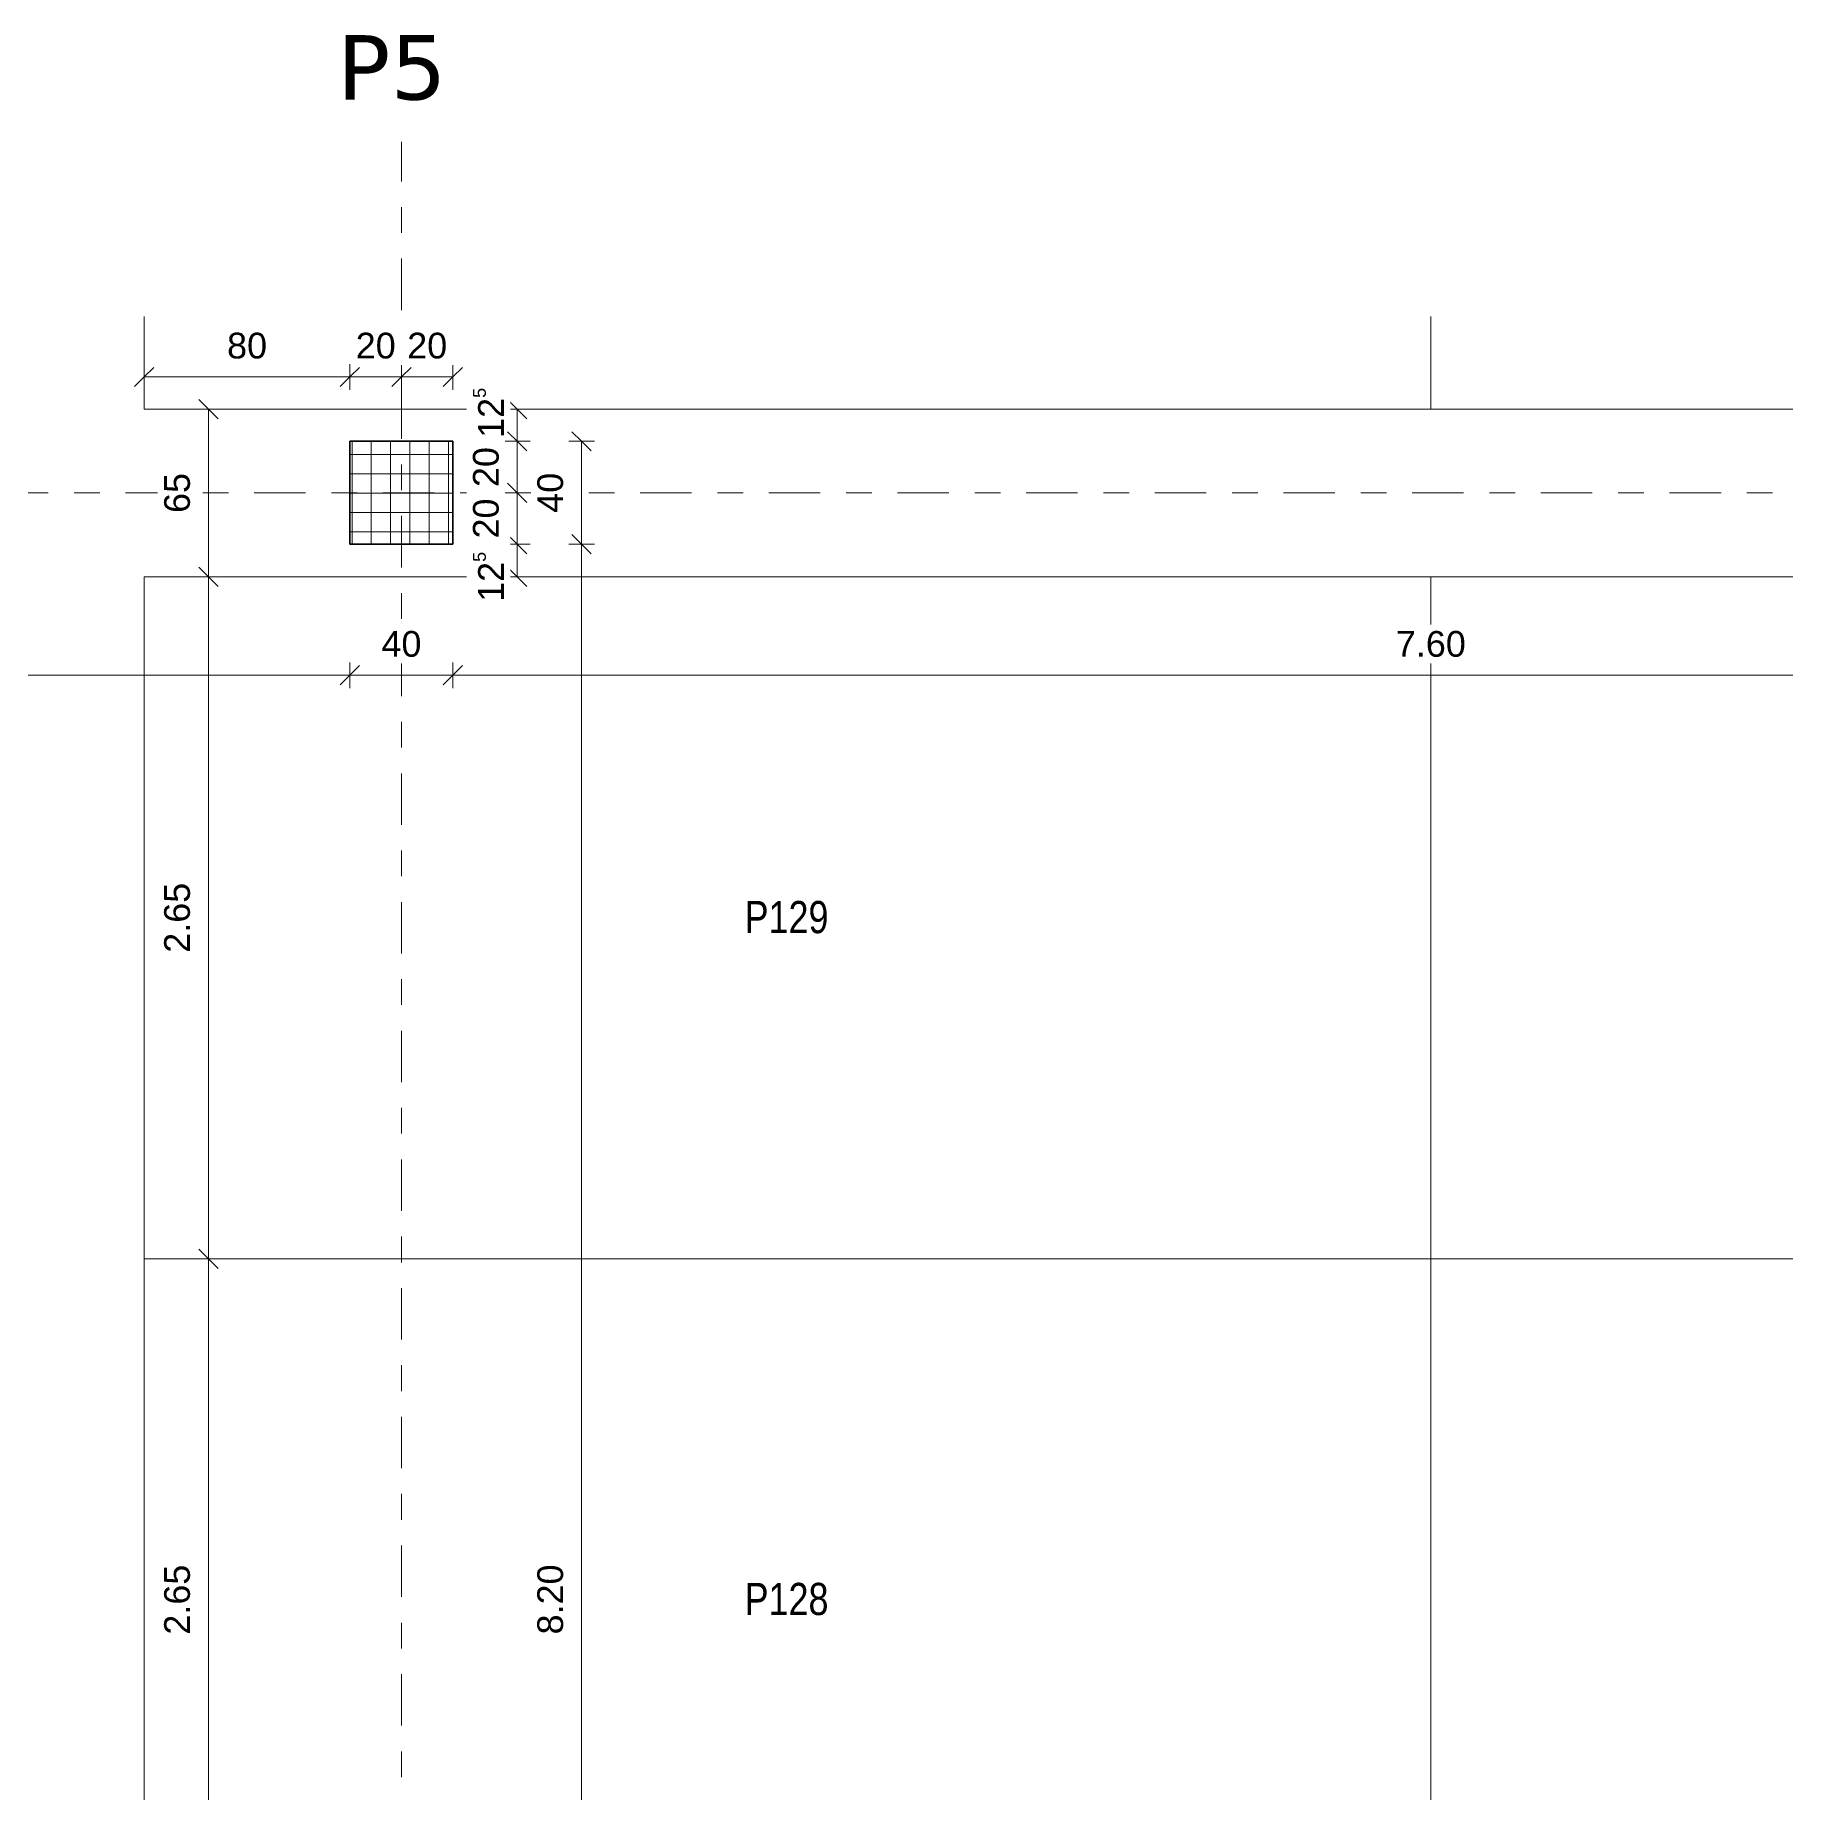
# Model space of a CAD drawing. Header units: metres. Extents: x -85.4 to -16.9, y -21.5 to 5.8.
# Drawn here: x -53.13 to -46.33, y -1.07 to 5.75 of the extents above; entities that cross this region are included whole.
import ezdxf

# ---------------------------------------------------------------- set-up
doc = ezdxf.new("R2010")
doc.units = ezdxf.units.M
doc.linetypes.add('_Rasterlinie_', pattern=[0.375, 0.2, -0.05, 0.075, -0.05])
for name, color, linetype, lineweight in [('A-____-____-DIMS', 7, 'Continuous', 5), ('A-____-____-DIMS-50', 7, 'Continuous', 5), ('C-PRKG-____-IDEN', 7, 'Continuous', 5), ('C-PRKG-____-OTLN', 7, 'Continuous', 9), ('S-COLS-____-MCUT', 7, 'Continuous', 35), ('S-COLS-____-OTLN', 7, 'Continuous', 9), ('S-GRID-____-OTLN', 7, 'Continuous', 5)]:
    doc.layers.add(name, color=color, linetype=linetype, lineweight=lineweight)
doc.layers.add('S-GRID-____-IDEN', color=7, linetype='Continuous', lineweight=9, true_color=0x5555aa)
doc.styles.add('Arial_2', font='arial.ttf', dxfattribs={"height": 0.1})
doc.styles.add('Arial_3', font='arial.ttf', dxfattribs={"width": 0.8, "height": 0.125})
doc.styles.add('Verdana_B', font='verdana.ttf', dxfattribs={"height": 0.25})
doc.dimstyles.new('SUB_Rohbau_fein', dxfattribs={"dimscale": 0.3048, "dimtxt": 0.102026, "dimasz": 0.246063, "dimexe": 0.164042, "dimexo": 0.0625, "dimgap": 0.123031, "dimtad": 1, "dimdec": 1, "dimlfac": 100, "dimrnd": 0.5, "dimdsep": 46, "dimtxsty": 'Arial_2', "dimblk1": 'OBLIQUE', "dimblk2": 'OBLIQUE', "dimsah": 1, "dimcen": 0.09, "dimazin": 0, "dimtfac": 1, "dimtdec": 4, "dimtix": 1, "dimtmove": 0, "dimatfit": 3, "dimfxl": 0.164042, "dimfxlon": 1, "dimtvp": 1, "dimtfill": 1, "dimtolj": 1, "dimtzin": 0, "dimarcsym": 2})
doc.dimstyles.new('SUB_Rohbau_fein_1', dxfattribs={"dimscale": 0.3048, "dimtxt": 0.102026, "dimasz": 0.246063, "dimexe": 0.164042, "dimexo": 0.0625, "dimgap": 0.123031, "dimtad": 1, "dimrnd": 0.005, "dimzin": 0, "dimdsep": 46, "dimtxsty": 'Arial_2', "dimblk1": 'OBLIQUE', "dimblk2": 'OBLIQUE', "dimsah": 1, "dimcen": 0.09, "dimazin": 0, "dimtfac": 1, "dimtdec": 4, "dimtix": 1, "dimtmove": 0, "dimatfit": 3, "dimfxl": 0.164042, "dimfxlon": 1, "dimtvp": 1, "dimtfill": 1, "dimtolj": 1, "dimtzin": 0, "dimarcsym": 2})
doc.dimstyles.new('SUB_Rohbau_fein_3', dxfattribs={"dimscale": 0.3048, "dimtxt": 0.102026, "dimasz": 0.246063, "dimexe": 0.164042, "dimexo": 0.0625, "dimgap": 0.123031, "dimtad": 1, "dimdec": 1, "dimlfac": 100, "dimrnd": 0.5, "dimdsep": 46, "dimtxsty": 'Arial_2', "dimblk1": 'OBLIQUE', "dimblk2": 'OBLIQUE', "dimsah": 1, "dimcen": 0.09, "dimazin": 0, "dimtfac": 1, "dimtdec": 4, "dimtix": 1, "dimtmove": 2, "dimatfit": 3, "dimfxl": 0.164042, "dimfxlon": 1, "dimtvp": 1, "dimtfill": 1, "dimtolj": 1, "dimtzin": 0, "dimarcsym": 2})

# ---------------------------------------------------------------- blocks, each defined once
blk = doc.blocks.new('PP_Parkplatz - 2650 x 5000-V8--01_UG_OK_FFB_AF_lu')
at = {"layer": 'C-PRKG-____-OTLN', "color": 253, "true_color": 0x999999}
for p, q in [((-47.708, 4.6615), (-47.708, 4.3016)), ((-47.708, 4.6615), (-47.708, 4.3015)), ((-47.708, 4.3016), (-47.708, 4.6615)), ((-42.708, 4.6615), (-42.708, 4.3016)), ((-42.708, 4.3015), (-42.708, 4.6615)), ((-42.708, 4.6615), (-42.708, 4.3016)), ((-42.708, 4.3016), (-47.708, 4.3016)), ((-42.708, 4.3016), (-47.708, 4.3016)), ((-47.708, 4.3015), (-47.708, 4.3016)), ((-47.708, 4.3015), (-42.708, 4.3015)), ((-42.708, 4.3015), (-42.708, 4.3016))]:
    blk.add_line(p, q, dxfattribs=at)
blk = doc.blocks.new('PP_Parkplatz - 2650 x 5000-V9--01_UG_OK_FFB_AF_lu')
at = {"layer": 'C-PRKG-____-OTLN', "color": 253, "true_color": 0x999999}
for p, q in [((-47.708, -1.649), (-47.708, -4.2984)), ((-42.708, -1.649), (-47.708, -1.649)), ((-42.708, -1.649), (-47.708, -1.649)), ((-47.708, -1.649), (-47.708, -4.2984)), ((-47.708, -4.2984), (-47.708, -1.649)), ((-47.708, -1.649), (-42.708, -1.649)), ((-47.708, -1.649), (-47.708, -1.649)), ((-42.708, -1.649), (-42.708, -4.2984)), ((-42.708, -4.2984), (-42.708, -1.649)), ((-42.708, -1.649), (-42.708, -4.2984)), ((-42.708, -1.649), (-42.708, -1.649)), ((-42.708, -4.2984), (-47.708, -4.2984)), ((-47.708, -4.2984), (-42.708, -4.2984)), ((-42.708, -4.2984), (-47.708, -4.2984)), ((-47.708, -4.2984), (-47.708, -4.2984)), ((-42.708, -4.2984), (-42.708, -4.2984))]:
    blk.add_line(p, q, dxfattribs=at)
blk = doc.blocks.new('DIMBLOCK95--01_UG_OK_FFB_AF_lu')
at = {"layer": 'A-____-____-DIMS-50'}
for p, q in [((-51.258, 4.3016), (-51.2955, 4.3391)), ((-51.258, 4.3016), (-51.308, 4.3016)), ((-51.258, 4.3016), (-51.258, 4.1766)), ((-51.258, 4.3016), (-51.2205, 4.2641)), ((-51.258, 4.3016), (-51.208, 4.3016)), ((-51.258, 4.1766), (-51.308, 4.1766)), ((-51.258, 4.1766), (-51.2955, 4.2141)), ((-51.258, 4.1766), (-51.2205, 4.1391)), ((-51.258, 4.1766), (-51.208, 4.1766))]:
    blk.add_line(p, q, dxfattribs=at)
at = {"layer": 'A-____-____-DIMS-50', "color": 0, "insert": (-51.43, 4.1899), "char_height": 0.1, "width": 0.248525, "attachment_point": 1, "rotation": 90, "line_spacing_factor": 0.941778, "style": 'Arial_2', "bg_fill": 3, "box_fill_scale": 1.25, "bg_fill_color": 256, "bg_fill_true_color": 13158600, "bg_fill_transparency": 0}
blk.add_mtext('12\\A2\\H0.5x;\\S5^  ;\\H2x;', dxfattribs=at)
blk = doc.blocks.new('_Oblique')
at = {"color": 0, "linetype": 'ByBlock', "lineweight": -2}
blk.add_line((-0.5, -0.5), (0.5, 0.5), dxfattribs=at)
blk = doc.blocks.new('DIMBLOCK96--01_UG_OK_FFB_AF_lu')
at = {"layer": 'A-____-____-DIMS-50'}
for p, q in [((-51.258, 4.1766), (-51.308, 4.1766)), ((-51.258, 4.1766), (-51.2955, 4.2141)), ((-51.258, 4.1766), (-51.258, 3.9766)), ((-51.258, 4.1766), (-51.2205, 4.1391)), ((-51.258, 4.1766), (-51.208, 4.1766)), ((-51.258, 3.9766), (-51.308, 3.9766)), ((-51.258, 3.9766), (-51.2955, 4.0141)), ((-51.258, 3.9766), (-51.2205, 3.9391)), ((-51.258, 3.9766), (-51.208, 3.9766))]:
    blk.add_line(p, q, dxfattribs=at)
at = {"layer": 'A-____-____-DIMS-50', "color": 0, "insert": (-51.43, 3.999), "char_height": 0.1, "width": 0.186088, "attachment_point": 1, "rotation": 90, "line_spacing_factor": 0.941778, "style": 'Arial_2', "bg_fill": 3, "box_fill_scale": 1.25, "bg_fill_color": 256, "bg_fill_true_color": 13158600, "bg_fill_transparency": 0}
blk.add_mtext('20', dxfattribs=at)
blk = doc.blocks.new('DIMBLOCK97--01_UG_OK_FFB_AF_lu')
at = {"layer": 'A-____-____-DIMS-50'}
for p, q in [((-51.258, 3.9766), (-51.308, 3.9766)), ((-51.258, 3.9766), (-51.2955, 4.0141)), ((-51.258, 3.9766), (-51.258, 3.7766)), ((-51.258, 3.9766), (-51.2205, 3.9391)), ((-51.258, 3.9766), (-51.208, 3.9766)), ((-51.258, 3.7766), (-51.308, 3.7766)), ((-51.258, 3.7766), (-51.2955, 3.8141)), ((-51.258, 3.7766), (-51.2205, 3.7391)), ((-51.258, 3.7766), (-51.208, 3.7766))]:
    blk.add_line(p, q, dxfattribs=at)
at = {"layer": 'A-____-____-DIMS-50', "color": 0, "insert": (-51.43, 3.799), "char_height": 0.1, "width": 0.186088, "attachment_point": 1, "rotation": 90, "line_spacing_factor": 0.941778, "style": 'Arial_2', "bg_fill": 3, "box_fill_scale": 1.25, "bg_fill_color": 256, "bg_fill_true_color": 13158600, "bg_fill_transparency": 0}
blk.add_mtext('20', dxfattribs=at)
blk = doc.blocks.new('DIMBLOCK98--01_UG_OK_FFB_AF_lu')
at = {"layer": 'A-____-____-DIMS-50'}
for p, q in [((-51.258, 3.7766), (-51.308, 3.7766)), ((-51.258, 3.7766), (-51.2955, 3.8141)), ((-51.258, 3.7766), (-51.258, 3.6499)), ((-51.258, 3.7766), (-51.2205, 3.7391)), ((-51.258, 3.7766), (-51.208, 3.7766)), ((-51.258, 3.6499), (-51.308, 3.6499)), ((-51.258, 3.6499), (-51.2955, 3.6874)), ((-51.258, 3.6499), (-51.2205, 3.6124)), ((-51.258, 3.6499), (-51.208, 3.6499))]:
    blk.add_line(p, q, dxfattribs=at)
at = {"layer": 'A-____-____-DIMS-50', "color": 0, "insert": (-51.43, 3.5527), "char_height": 0.1, "width": 0.248525, "attachment_point": 1, "rotation": 90, "line_spacing_factor": 0.941778, "style": 'Arial_2', "bg_fill": 3, "box_fill_scale": 1.25, "bg_fill_color": 256, "bg_fill_true_color": 13158600, "bg_fill_transparency": 0}
blk.add_mtext('12\\A2\\H0.5x;\\S5^  ;\\H2x;', dxfattribs=at)
blk = doc.blocks.new('DIMBLOCK99--01_UG_OK_FFB_AF_lu')
at = {"layer": 'A-____-____-DIMS-50'}
for p, q in [((-51.708, 4.4266), (-51.708, 4.4766)), ((-51.708, 4.4266), (-51.6705, 4.4641)), ((-51.508, 4.4266), (-51.508, 4.4766)), ((-51.508, 4.4266), (-51.4705, 4.4641)), ((-51.708, 4.4266), (-51.7455, 4.3891)), ((-51.508, 4.4266), (-51.708, 4.4266)), ((-51.708, 4.4266), (-51.708, 4.3766)), ((-51.508, 4.4266), (-51.5455, 4.3891)), ((-51.508, 4.4266), (-51.508, 4.3766))]:
    blk.add_line(p, q, dxfattribs=at)
at = {"layer": 'A-____-____-DIMS-50', "color": 0, "insert": (-51.6856, 4.5986), "char_height": 0.1, "width": 0.186088, "attachment_point": 1, "line_spacing_factor": 0.941778, "style": 'Arial_2', "bg_fill": 3, "box_fill_scale": 1.25, "bg_fill_color": 256, "bg_fill_true_color": 13158600, "bg_fill_transparency": 0}
blk.add_mtext('20', dxfattribs=at)
blk = doc.blocks.new('DIMBLOCK100--01_UG_OK_FFB_AF_lu')
at = {"layer": 'A-____-____-DIMS-50'}
for p, q in [((-51.908, 4.4266), (-51.908, 4.4766)), ((-51.908, 4.4266), (-51.8705, 4.4641)), ((-51.708, 4.4266), (-51.708, 4.4766)), ((-51.708, 4.4266), (-51.6705, 4.4641)), ((-51.908, 4.4266), (-51.9455, 4.3891)), ((-51.708, 4.4266), (-51.908, 4.4266)), ((-51.908, 4.4266), (-51.908, 4.3766)), ((-51.708, 4.4266), (-51.7455, 4.3891)), ((-51.708, 4.4266), (-51.708, 4.3766))]:
    blk.add_line(p, q, dxfattribs=at)
at = {"layer": 'A-____-____-DIMS-50', "color": 0, "insert": (-51.8856, 4.5986), "char_height": 0.1, "width": 0.186088, "attachment_point": 1, "line_spacing_factor": 0.941778, "style": 'Arial_2', "bg_fill": 3, "box_fill_scale": 1.25, "bg_fill_color": 256, "bg_fill_true_color": 13158600, "bg_fill_transparency": 0}
blk.add_mtext('20', dxfattribs=at)
blk = doc.blocks.new('DIMBLOCK101--01_UG_OK_FFB_AF_lu')
at = {"layer": 'A-____-____-DIMS-50'}
for p, q in [((-52.708, 4.4266), (-52.708, 4.4766)), ((-52.708, 4.4266), (-52.6705, 4.4641)), ((-51.908, 4.4266), (-51.908, 4.4766)), ((-51.908, 4.4266), (-51.8705, 4.4641)), ((-52.708, 4.4266), (-52.7455, 4.3891)), ((-51.908, 4.4266), (-52.708, 4.4266)), ((-52.708, 4.4266), (-52.708, 4.3766)), ((-51.908, 4.4266), (-51.9455, 4.3891)), ((-51.908, 4.4266), (-51.908, 4.3766))]:
    blk.add_line(p, q, dxfattribs=at)
at = {"layer": 'A-____-____-DIMS-50', "color": 0, "insert": (-52.3856, 4.5986), "char_height": 0.1, "width": 0.186088, "attachment_point": 1, "line_spacing_factor": 0.941778, "style": 'Arial_2', "bg_fill": 3, "box_fill_scale": 1.25, "bg_fill_color": 256, "bg_fill_true_color": 13158600, "bg_fill_transparency": 0}
blk.add_mtext('80', dxfattribs=at)
blk = doc.blocks.new('DIMBLOCK144--01_UG_OK_FFB_AF_lu')
at = {"layer": 'A-____-____-DIMS-50'}
for p, q in [((-51.008, 3.7766), (-51.058, 3.7766)), ((-51.008, 3.7766), (-51.0455, 3.8141)), ((-51.008, -4.4234), (-51.008, 3.7766)), ((-51.008, 3.7766), (-50.9705, 3.7391)), ((-51.008, 3.7766), (-50.958, 3.7766)), ((-51.008, -4.4234), (-51.058, -4.4234)), ((-51.008, -4.4234), (-51.0455, -4.3859)), ((-51.008, -4.4234), (-50.9705, -4.4609)), ((-51.008, -4.4234), (-50.958, -4.4234))]:
    blk.add_line(p, q, dxfattribs=at)
at = {"layer": 'A-____-____-DIMS-50', "color": 0, "insert": (-51.18, -0.4591), "char_height": 0.1, "width": 0.325653, "attachment_point": 1, "rotation": 90, "line_spacing_factor": 0.941778, "style": 'Arial_2', "bg_fill": 3, "box_fill_scale": 1.25, "bg_fill_color": 256, "bg_fill_true_color": 13158600, "bg_fill_transparency": 0}
blk.add_mtext('8.20', dxfattribs=at)
blk = doc.blocks.new('DIMBLOCK145--01_UG_OK_FFB_AF_lu')
at = {"layer": 'A-____-____-DIMS-50'}
for p, q in [((-51.008, 4.1766), (-51.058, 4.1766)), ((-51.008, 4.1766), (-51.0455, 4.2141)), ((-51.008, 3.7766), (-51.008, 4.1766)), ((-51.008, 4.1766), (-50.9705, 4.1391)), ((-51.008, 4.1766), (-50.958, 4.1766)), ((-51.008, 3.7766), (-51.058, 3.7766)), ((-51.008, 3.7766), (-51.0455, 3.8141)), ((-51.008, 3.7766), (-50.9705, 3.7391)), ((-51.008, 3.7766), (-50.958, 3.7766))]:
    blk.add_line(p, q, dxfattribs=at)
at = {"layer": 'A-____-____-DIMS-50', "color": 0, "insert": (-51.18, 3.899), "char_height": 0.1, "width": 0.186088, "attachment_point": 1, "rotation": 90, "line_spacing_factor": 0.941778, "style": 'Arial_2', "bg_fill": 3, "box_fill_scale": 1.25, "bg_fill_color": 256, "bg_fill_true_color": 13158600, "bg_fill_transparency": 0}
blk.add_mtext('40', dxfattribs=at)
blk = doc.blocks.new('DIMBLOCK182--01_UG_OK_FFB_AF_lu')
at = {"layer": 'A-____-____-DIMS-50'}
for p, q in [((-52.458, 1.0005), (-52.4955, 1.038)), ((-52.458, 1.0005), (-52.508, 1.0005)), ((-52.458, -1.649), (-52.458, 1.0005)), ((-52.458, 1.0005), (-52.4205, 0.963)), ((-52.458, 1.0005), (-52.408, 1.0005)), ((-52.458, -1.649), (-52.4955, -1.6115)), ((-52.458, -1.649), (-52.508, -1.649)), ((-52.458, -1.649), (-52.4205, -1.6865)), ((-52.458, -1.649), (-52.408, -1.649))]:
    blk.add_line(p, q, dxfattribs=at)
at = {"layer": 'A-____-____-DIMS-50', "color": 0, "insert": (-52.63, -0.4599), "char_height": 0.1, "width": 0.325653, "attachment_point": 1, "rotation": 90, "line_spacing_factor": 0.941778, "style": 'Arial_2', "bg_fill": 3, "box_fill_scale": 1.25, "bg_fill_color": 256, "bg_fill_true_color": 13158600, "bg_fill_transparency": 0}
blk.add_mtext('2.65', dxfattribs=at)
blk = doc.blocks.new('DIMBLOCK183--01_UG_OK_FFB_AF_lu')
at = {"layer": 'A-____-____-DIMS-50'}
for p, q in [((-52.458, 3.6499), (-52.508, 3.6499)), ((-52.458, 3.6499), (-52.4955, 3.6874)), ((-52.458, 1.0005), (-52.458, 3.6499)), ((-52.458, 3.6499), (-52.4205, 3.6124)), ((-52.458, 3.6499), (-52.408, 3.6499)), ((-52.458, 1.0005), (-52.4955, 1.038)), ((-52.458, 1.0005), (-52.508, 1.0005)), ((-52.458, 1.0005), (-52.4205, 0.963)), ((-52.458, 1.0005), (-52.408, 1.0005))]:
    blk.add_line(p, q, dxfattribs=at)
at = {"layer": 'A-____-____-DIMS-50', "color": 0, "insert": (-52.63, 2.1895), "char_height": 0.1, "width": 0.325653, "attachment_point": 1, "rotation": 90, "line_spacing_factor": 0.941778, "style": 'Arial_2', "bg_fill": 3, "box_fill_scale": 1.25, "bg_fill_color": 256, "bg_fill_true_color": 13158600, "bg_fill_transparency": 0}
blk.add_mtext('2.65', dxfattribs=at)
blk = doc.blocks.new('DIMBLOCK184--01_UG_OK_FFB_AF_lu')
at = {"layer": 'A-____-____-DIMS-50'}
for p, q in [((-52.458, 4.3016), (-52.4955, 4.3391)), ((-52.458, 4.3016), (-52.508, 4.3016)), ((-52.458, 3.6499), (-52.458, 4.3016)), ((-52.458, 4.3016), (-52.4205, 4.2641)), ((-52.458, 4.3016), (-52.408, 4.3016)), ((-52.458, 3.6499), (-52.508, 3.6499)), ((-52.458, 3.6499), (-52.4955, 3.6874)), ((-52.458, 3.6499), (-52.4205, 3.6124)), ((-52.458, 3.6499), (-52.408, 3.6499))]:
    blk.add_line(p, q, dxfattribs=at)
at = {"layer": 'A-____-____-DIMS-50', "color": 0, "insert": (-52.63, 3.8982), "char_height": 0.1, "width": 0.186088, "attachment_point": 1, "rotation": 90, "line_spacing_factor": 0.941778, "style": 'Arial_2', "bg_fill": 3, "box_fill_scale": 1.25, "bg_fill_color": 256, "bg_fill_true_color": 13158600, "bg_fill_transparency": 0}
blk.add_mtext('65', dxfattribs=at)
blk = doc.blocks.new('DIMBLOCK233--01_UG_OK_FFB_AF_lu')
at = {"layer": 'A-____-____-DIMS-50'}
for p, q in [((-58.508, 3.2675), (-58.508, 3.3175)), ((-58.508, 3.2675), (-58.4705, 3.305)), ((-51.908, 3.2675), (-51.908, 3.3175)), ((-51.908, 3.2675), (-51.8705, 3.305)), ((-58.508, 3.2675), (-58.5455, 3.23)), ((-58.508, 3.2675), (-51.908, 3.2675)), ((-58.508, 3.2675), (-58.508, 3.2175)), ((-51.908, 3.2675), (-51.9455, 3.23)), ((-51.908, 3.2675), (-51.908, 3.2175))]:
    blk.add_line(p, q, dxfattribs=at)
at = {"layer": 'A-____-____-DIMS-50', "color": 0, "insert": (-55.3437, 3.4396), "char_height": 0.1, "width": 0.325653, "attachment_point": 1, "line_spacing_factor": 0.941778, "style": 'Arial_2', "bg_fill": 3, "box_fill_scale": 1.25, "bg_fill_color": 256, "bg_fill_true_color": 13158600, "bg_fill_transparency": 0}
blk.add_mtext('6.60', dxfattribs=at)
blk = doc.blocks.new('DIMBLOCK234--01_UG_OK_FFB_AF_lu')
at = {"layer": 'A-____-____-DIMS-50'}
for p, q in [((-51.908, 3.2675), (-51.908, 3.3175)), ((-51.908, 3.2675), (-51.8705, 3.305)), ((-51.508, 3.2675), (-51.508, 3.3175)), ((-51.508, 3.2675), (-51.4705, 3.305)), ((-51.908, 3.2675), (-51.9455, 3.23)), ((-51.908, 3.2675), (-51.508, 3.2675)), ((-51.908, 3.2675), (-51.908, 3.2175)), ((-51.508, 3.2675), (-51.5455, 3.23)), ((-51.508, 3.2675), (-51.508, 3.2175))]:
    blk.add_line(p, q, dxfattribs=at)
at = {"layer": 'A-____-____-DIMS-50', "color": 0, "insert": (-51.7856, 3.4396), "char_height": 0.1, "width": 0.186088, "attachment_point": 1, "line_spacing_factor": 0.941778, "style": 'Arial_2', "bg_fill": 3, "box_fill_scale": 1.25, "bg_fill_color": 256, "bg_fill_true_color": 13158600, "bg_fill_transparency": 0}
blk.add_mtext('40', dxfattribs=at)
blk = doc.blocks.new('DIMBLOCK235--01_UG_OK_FFB_AF_lu')
at = {"layer": 'A-____-____-DIMS-50'}
for p, q in [((-51.508, 3.2675), (-51.508, 3.3175)), ((-51.508, 3.2675), (-51.4705, 3.305)), ((-43.908, 3.2675), (-43.908, 3.3175)), ((-43.908, 3.2675), (-43.8705, 3.305)), ((-51.508, 3.2675), (-51.5455, 3.23)), ((-51.508, 3.2675), (-43.908, 3.2675)), ((-51.508, 3.2675), (-51.508, 3.2175)), ((-43.908, 3.2675), (-43.9455, 3.23)), ((-43.908, 3.2675), (-43.908, 3.2175))]:
    blk.add_line(p, q, dxfattribs=at)
at = {"layer": 'A-____-____-DIMS-50', "color": 0, "insert": (-47.8437, 3.4396), "char_height": 0.1, "width": 0.325653, "attachment_point": 1, "line_spacing_factor": 0.941778, "style": 'Arial_2', "bg_fill": 3, "box_fill_scale": 1.25, "bg_fill_color": 256, "bg_fill_true_color": 13158600, "bg_fill_transparency": 0}
blk.add_mtext('7.60', dxfattribs=at)

msp = doc.modelspace()

# ---------------------------------------------------------------- hatches: boundary and pattern name
at = {"layer": 'S-COLS-____-OTLN'}
h = msp.add_hatch(dxfattribs=at)
h.set_pattern_fill('FP_2', color=256, style=0, pattern_type=2)
h.set_pattern_definition([(0, (0, 0), (0, 0.075), []), (90, (0, 0), (-0.075, 5e-18), [])])
h.paths.add_polyline_path([(-51.908, 3.7766), (-51.508, 3.7766), (-51.508, 4.1766), (-51.908, 4.1766)])

# ---------------------------------------------------------------- linework, layer by layer
at = {"layer": 'S-COLS-____-MCUT'}
for p, q in [((-51.508, 4.1766), (-51.908, 4.1766)), ((-51.908, 4.1766), (-51.908, 3.7766)), ((-51.508, 3.7766), (-51.508, 4.1766)), ((-51.908, 3.7766), (-51.508, 3.7766))]:
    msp.add_line(p, q, dxfattribs=at)
at = {"layer": 'S-GRID-____-OTLN', "color": 8, "linetype": '_Rasterlinie_', "true_color": 0x808080}
for p, q in [((-51.708, -7.8134), (-51.708, 5.3402)), ((-80.7802, 3.9766), (-33.0021, 3.9766))]:
    msp.add_line(p, q, dxfattribs=at)

# ---------------------------------------------------------------- block references
at = {"layer": 'C-PRKG-____-OTLN', "color": 253, "true_color": 0x999999}
for name, p in [('PP_Parkplatz - 2650 x 5000-V8--01_UG_OK_FFB_AF_lu', (-5, 0)), ('PP_Parkplatz - 2650 x 5000-V8--01_UG_OK_FFB_AF_lu', (0, 0)), ('PP_Parkplatz - 2650 x 5000-V9--01_UG_OK_FFB_AF_lu', (-5, 5.2989)), ('PP_Parkplatz - 2650 x 5000-V9--01_UG_OK_FFB_AF_lu', (0, 5.2989)), ('PP_Parkplatz - 2650 x 5000-V9--01_UG_OK_FFB_AF_lu', (-5, 2.6495)), ('PP_Parkplatz - 2650 x 5000-V9--01_UG_OK_FFB_AF_lu', (0, 2.6495))]:
    msp.add_blockref(name, p, dxfattribs=at)

# ---------------------------------------------------------------- texts
at = {"layer": 'S-GRID-____-IDEN', "color": 8, "lineweight": 5, "true_color": 0x808080, "insert": (-51.9578, 5.7547), "char_height": 0.25, "width": 0.601266, "attachment_point": 1, "style": 'Verdana_B'}
msp.add_mtext('P5', dxfattribs=at)

# ---------------------------------------------------------------- next in the draw order: texts
at = {"layer": 'C-PRKG-____-IDEN', "char_height": 0.125, "width": 0.391223, "attachment_point": 1, "style": 'Arial_3', "bg_fill": 3, "box_fill_scale": 1.25, "bg_fill_color": 256, "bg_fill_true_color": 13158600, "bg_fill_transparency": 0}
for s, insert in [('P129', (-50.3746, 2.3907)), ('P128', (-50.3746, -0.2588))]:
    msp.add_mtext(s, dxfattribs=dict(at, insert=insert))

# ---------------------------------------------------------------- next in the draw order: dimensions: what is measured, and where the dimension line sits
at = {"layer": 'A-____-____-DIMS'}
dim = msp.add_linear_dim(base=(-51.258, 4.1766), p1=(-51.208, 4.3016), p2=(-51.308, 4.1766), angle=90, text='\\A1;12\\Q;{\\A1;{\\H0.5x;\\S5^ ;}}', dimstyle='SUB_Rohbau_fein_3', override={"dimpost": '<>', "dimfxl": 0.160078}, dxfattribs=at)
dim.commit()
dim.dimension.update_dxf_attribs({"geometry": 'DIMBLOCK95--01_UG_OK_FFB_AF_lu', "text_midpoint": (-51.3634, 4.3141), "dimtype": 160, "text_rotation": 90})
dim = msp.add_linear_dim(base=(-52.458, 1.0005), p1=(-52.508, -1.649), p2=(-52.508, 1.0005), angle=90, dimstyle='SUB_Rohbau_fein_1', override={"dimpost": '<>', "dimfxl": 2.649455}, dxfattribs=at)
dim.commit()
dim.dimension.update_dxf_attribs({"geometry": 'DIMBLOCK182--01_UG_OK_FFB_AF_lu', "text_midpoint": (-52.5466, -0.3243)})

# ---------------------------------------------------------------- next in the draw order: dimensions: what is measured, and where the dimension line sits
dim = msp.add_linear_dim(base=(-51.708, 4.4266), p1=(-51.508, 4.3766), p2=(-51.708, 4.3766), dimstyle='SUB_Rohbau_fein', override={"dimpost": '<>', "dimfxl": 0.2}, dxfattribs=at)
dim.commit()
dim.dimension.update_dxf_attribs({"geometry": 'DIMBLOCK99--01_UG_OK_FFB_AF_lu', "text_midpoint": (-51.608, 4.5151)})
for base, p1, p2, dimstyle, override, picture, middle in [((-51.258, 3.9766), (-51.308, 4.1766), (-51.208, 3.9766), 'SUB_Rohbau_fein', {"dimpost": '<>', "dimfxl": 0.223607}, 'DIMBLOCK96--01_UG_OK_FFB_AF_lu', (-51.3466, 4.0766)), ((-52.458, 3.6499), (-52.508, 1.0005), (-52.508, 3.6499), 'SUB_Rohbau_fein_1', {"dimpost": '<>', "dimfxl": 2.649455}, 'DIMBLOCK183--01_UG_OK_FFB_AF_lu', (-52.5466, 2.3252))]:
    dim = msp.add_linear_dim(base=base, p1=p1, p2=p2, angle=90, dimstyle=dimstyle, override=override, dxfattribs=at)
    dim.commit()
    dim.dimension.update_dxf_attribs({"geometry": picture, "text_midpoint": middle})

# ---------------------------------------------------------------- next in the draw order: dimensions: what is measured, and where the dimension line sits
for base, p1, p2, dimstyle, override, picture, middle in [((-51.908, 4.4266), (-51.708, 4.3766), (-51.908, 4.3766), 'SUB_Rohbau_fein', {"dimpost": '<>', "dimfxl": 0.2}, 'DIMBLOCK100--01_UG_OK_FFB_AF_lu', (-51.808, 4.5151)), ((-51.908, 3.2675), (-58.508, 3.3175), (-51.908, 3.3175), 'SUB_Rohbau_fein_1', {"dimpost": '<>', "dimfxl": 6.6}, 'DIMBLOCK233--01_UG_OK_FFB_AF_lu', (-55.208, 3.3561))]:
    dim = msp.add_linear_dim(base=base, p1=p1, p2=p2, dimstyle=dimstyle, override=override, dxfattribs=at)
    dim.commit()
    dim.dimension.update_dxf_attribs({"geometry": picture, "text_midpoint": middle})
for base, p1, p2, override, picture, middle in [((-52.458, 4.3016), (-52.508, 3.6499), (-52.508, 4.3016), {"dimpost": '<>', "dimfxl": 0.651634}, 'DIMBLOCK184--01_UG_OK_FFB_AF_lu', (-52.5466, 3.9757)), ((-51.258, 3.7766), (-51.208, 3.9766), (-51.308, 3.7766), {"dimpost": '<>', "dimfxl": 0.223607}, 'DIMBLOCK97--01_UG_OK_FFB_AF_lu', (-51.3466, 3.8766))]:
    dim = msp.add_linear_dim(base=base, p1=p1, p2=p2, angle=90, dimstyle='SUB_Rohbau_fein', override=override, dxfattribs=at)
    dim.commit()
    dim.dimension.update_dxf_attribs({"geometry": picture, "text_midpoint": middle})

# ---------------------------------------------------------------- next in the draw order: dimensions: what is measured, and where the dimension line sits
for base, p1, p2, override, picture, middle in [((-52.708, 4.4266), (-51.908, 4.3766), (-52.708, 4.3766), {"dimpost": '<>', "dimfxl": 0.8}, 'DIMBLOCK101--01_UG_OK_FFB_AF_lu', (-52.308, 4.5151)), ((-51.508, 3.2675), (-51.908, 3.3175), (-51.508, 3.3175), {"dimpost": '<>', "dimfxl": 0.4}, 'DIMBLOCK234--01_UG_OK_FFB_AF_lu', (-51.708, 3.3561))]:
    dim = msp.add_linear_dim(base=base, p1=p1, p2=p2, dimstyle='SUB_Rohbau_fein', override=override, dxfattribs=at)
    dim.commit()
    dim.dimension.update_dxf_attribs({"geometry": picture, "text_midpoint": middle})
dim = msp.add_linear_dim(base=(-51.258, 3.6499), p1=(-51.308, 3.7766), p2=(-51.208, 3.6499), angle=90, text='\\A1;12\\Q;{\\A1;{\\H0.5x;\\S5^ ;}}', dimstyle='SUB_Rohbau_fein_3', override={"dimpost": '<>', "dimfxl": 0.161357}, dxfattribs=at)
dim.commit()
dim.dimension.update_dxf_attribs({"geometry": 'DIMBLOCK98--01_UG_OK_FFB_AF_lu', "text_midpoint": (-51.3634, 3.6769), "dimtype": 160, "text_rotation": 90})

# ---------------------------------------------------------------- next in the draw order: dimensions: what is measured, and where the dimension line sits
dim = msp.add_linear_dim(base=(-51.008, 3.7766), p1=(-51.058, -4.4234), p2=(-51.058, 3.7766), angle=90, dimstyle='SUB_Rohbau_fein_1', override={"dimpost": '<>', "dimfxl": 8.2}, dxfattribs=at)
dim.commit()
dim.dimension.update_dxf_attribs({"geometry": 'DIMBLOCK144--01_UG_OK_FFB_AF_lu', "text_midpoint": (-51.0966, -0.3234)})

# ---------------------------------------------------------------- next in the draw order: dimensions: what is measured, and where the dimension line sits
dim = msp.add_linear_dim(base=(-51.008, 4.1766), p1=(-51.058, 3.7766), p2=(-51.058, 4.1766), angle=90, dimstyle='SUB_Rohbau_fein', override={"dimpost": '<>', "dimfxl": 0.4}, dxfattribs=at)
dim.commit()
dim.dimension.update_dxf_attribs({"geometry": 'DIMBLOCK145--01_UG_OK_FFB_AF_lu', "text_midpoint": (-51.0966, 3.9766)})
dim = msp.add_linear_dim(base=(-43.908, 3.2675), p1=(-51.508, 3.3175), p2=(-43.908, 3.3175), dimstyle='SUB_Rohbau_fein_1', override={"dimpost": '<>', "dimfxl": 7.6}, dxfattribs=at)
dim.commit()
dim.dimension.update_dxf_attribs({"geometry": 'DIMBLOCK235--01_UG_OK_FFB_AF_lu', "text_midpoint": (-47.708, 3.3561)})

doc.saveas('drawing.dxf')
